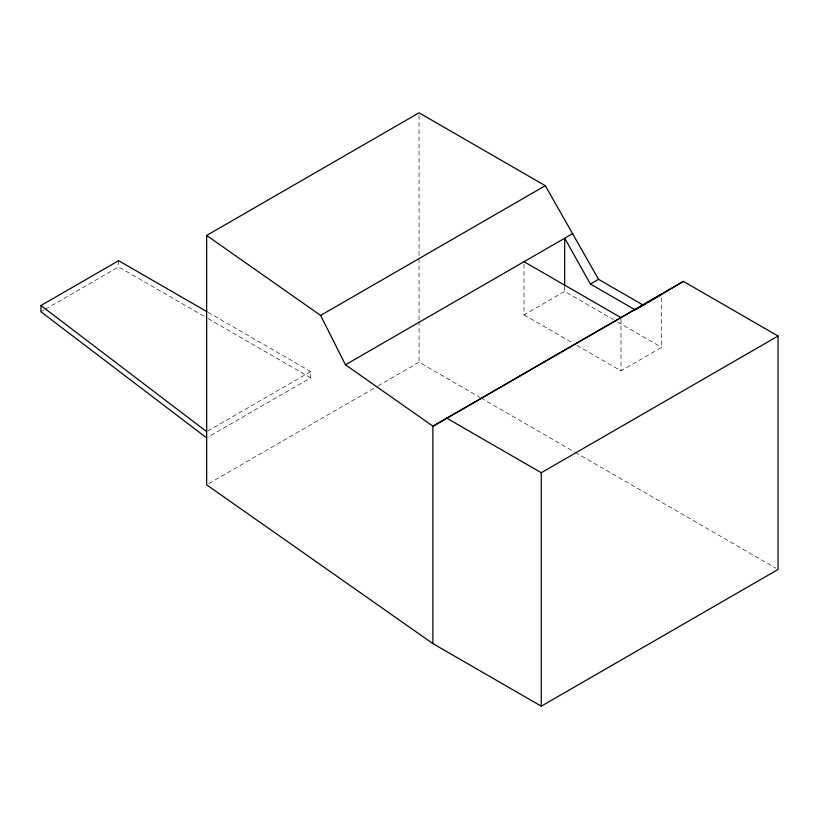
<?xml version="1.0" encoding="UTF-8"?>
<svg xmlns="http://www.w3.org/2000/svg" width="819" height="819" viewBox="0 0 819 819"><rect width="100%" height="100%" fill="white"/><g stroke="black" fill="none" stroke-linecap="round" stroke-linejoin="round"><path stroke-width="0.61" stroke-dasharray="4.09 3.07" d="M40.95 311.783L44.236 309.889M45.321 309.265L118.622 266.943L206.92 317.926M207.76 430.999L310.688 371.58L310.688 377.835L207.76 437.254M208.865 483.558L377.016 386.476M378.122 385.841L419.052 362.213L479.995 397.389M524.037 264.22L524.037 314.865L564.69 291.39L613.39 319.512M576.914 345.393L620.986 370.833L661.639 347.369L661.639 296.724M617.761 322.041L661.639 347.369M524.037 314.865L572.512 342.854M481.101 398.034L574.18 451.771M575.286 452.405L775.839 568.191M208.026 312.305L310.688 371.58M208.026 318.571L310.688 377.835M620.986 318.929L620.986 370.833M564.69 286.333L564.69 291.39M419.052 115.377L419.052 320.004M419.052 321.283L419.052 362.213M118.622 260.688L118.622 266.943"/><path stroke-width="1.23" d="M206.654 235.452L320.618 315.428L345.454 364.793L432.985 426.208L683.394 281.378L778.05 336.025L778.05 569.471L541.267 706.183L432.872 643.591L206.654 484.838L206.654 235.452L419.052 112.817L545.3 185.708L598.556 279.33L643.386 305.221L645.587 303.91M638.554 307.944L635.257 309.91L590.417 284.029L564.69 238.216L564.69 285.063M640.755 306.634L661.639 294.195L432.985 426.208M648.883 301.945L651.085 300.634M653.286 299.324L683.394 281.378M206.654 437.899L40.95 311.783L40.95 305.528L118.622 260.688L206.92 311.67M320.618 315.428L545.3 185.708M345.454 364.793L572.819 233.528M590.417 284.029L598.556 279.33M639.322 307.565L641.359 306.388M446.611 418.079L541.267 472.727L778.05 336.025M524.037 261.691L620.986 317.659M40.95 305.528L206.654 431.644M541.267 472.727L541.267 706.183M432.872 426.136L432.872 643.591"/></g></svg>
